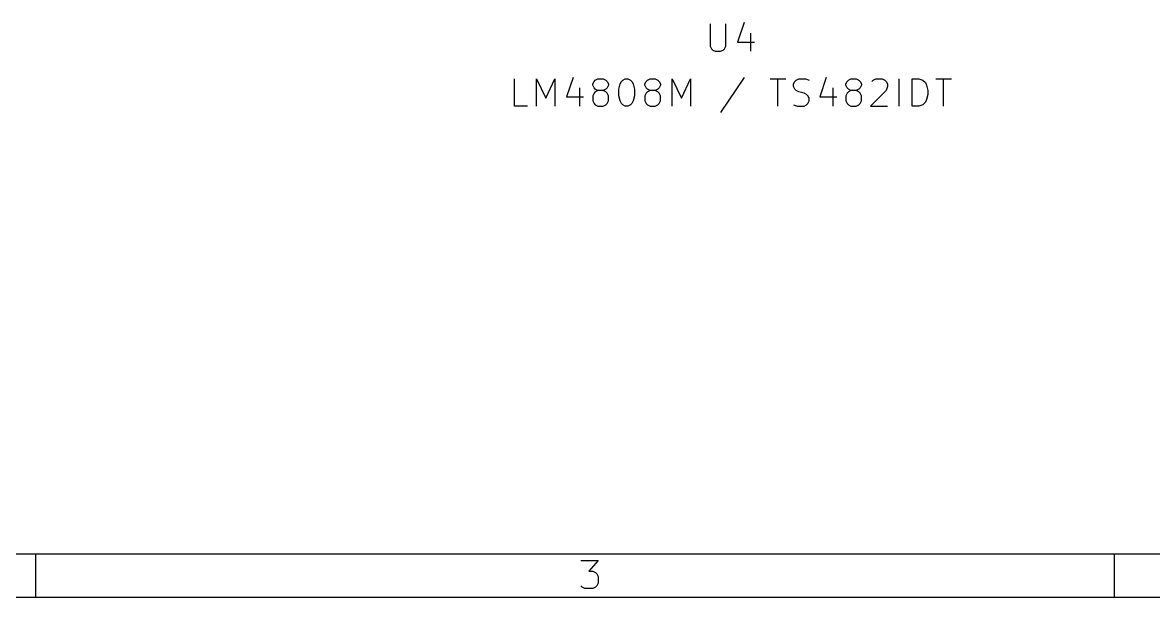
# Model space of a CAD drawing. Header units: inches. Extents: x 0.4 to 16.1, y -11.3 to -0.4.
# Drawn here: x 4.307 to 6.371, y -11.299 to -10.25 of the extents above; entities that cross this region are included whole.
import ezdxf

# ---------------------------------------------------------------- set-up
doc = ezdxf.new("R2010")
doc.units = ezdxf.units.IN
doc.header["$MEASUREMENT"] = 0
doc.layers.add('GREENSIXTYFIVE', color=129, linetype='CONTINUOUS')
doc.layers.add('RED', color=14, linetype='CONTINUOUS')

msp = doc.modelspace()

# ---------------------------------------------------------------- linework, layer by layer
at = {"layer": 'GREENSIXTYFIVE', "linetype": 'CONTINUOUS'}
for p, q in [((5.5619, -10.2528), (5.5619, -10.2933)), ((5.5905, -10.2933), (5.5905, -10.2528)), ((5.6238, -10.2504), (5.6119, -10.2861)), ((5.6357, -10.2695), (5.6357, -10.3028)), ((5.5619, -10.2933), (5.5643, -10.298)), ((5.5643, -10.298), (5.5667, -10.3004)), ((5.5857, -10.3004), (5.5881, -10.298)), ((5.5881, -10.298), (5.5905, -10.2933)), ((5.6119, -10.2861), (5.6429, -10.2861)), ((5.5667, -10.3004), (5.5714, -10.3028)), ((5.5714, -10.3028), (5.5809, -10.3028)), ((5.5809, -10.3028), (5.5857, -10.3004)), ((5.2048, -10.4028), (5.2048, -10.3528)), ((5.2452, -10.4028), (5.2452, -10.3528)), ((5.2452, -10.3528), (5.2619, -10.3885)), ((5.2619, -10.3885), (5.2786, -10.3528)), ((5.2786, -10.3528), (5.2786, -10.4028)), ((5.3119, -10.3504), (5.3, -10.3861)), ((5.3476, -10.3623), (5.35, -10.3576)), ((5.35, -10.3576), (5.3524, -10.3552)), ((5.3524, -10.3552), (5.3571, -10.3528)), ((5.3571, -10.3528), (5.3667, -10.3528)), ((5.3667, -10.3528), (5.3714, -10.3552)), ((5.3714, -10.3552), (5.3738, -10.3576)), ((5.3738, -10.3576), (5.3762, -10.3623)), ((5.3976, -10.3623), (5.4, -10.3576)), ((5.4, -10.3576), (5.4024, -10.3552)), ((5.4024, -10.3552), (5.4071, -10.3528)), ((5.4071, -10.3528), (5.4119, -10.3528)), ((5.4119, -10.3528), (5.4167, -10.3552)), ((5.4167, -10.3552), (5.419, -10.3576)), ((5.419, -10.3576), (5.4214, -10.3623)), ((5.4429, -10.3623), (5.4452, -10.3576)), ((5.4452, -10.3576), (5.4476, -10.3552)), ((5.4476, -10.3552), (5.4524, -10.3528)), ((5.4524, -10.3528), (5.4619, -10.3528)), ((5.4619, -10.3528), (5.4667, -10.3552)), ((5.4667, -10.3552), (5.469, -10.3576)), ((5.469, -10.3576), (5.4714, -10.3623)), ((5.4929, -10.4028), (5.4929, -10.3528)), ((5.4929, -10.3528), (5.5095, -10.3885)), ((5.5095, -10.3885), (5.5262, -10.3528)), ((5.5262, -10.3528), (5.5262, -10.4028)), ((5.6238, -10.3504), (5.5809, -10.4147)), ((5.6714, -10.3528), (5.7, -10.3528)), ((5.6857, -10.4028), (5.6857, -10.3528)), ((5.7143, -10.3623), (5.7167, -10.3576)), ((5.7167, -10.3576), (5.719, -10.3552)), ((5.719, -10.3552), (5.7238, -10.3528)), ((5.7238, -10.3528), (5.7357, -10.3528)), ((5.7357, -10.3528), (5.7429, -10.3552)), ((5.7738, -10.3504), (5.7619, -10.3861)), ((5.8095, -10.3623), (5.8119, -10.3576)), ((5.8119, -10.3576), (5.8143, -10.3552)), ((5.8143, -10.3552), (5.819, -10.3528)), ((5.819, -10.3528), (5.8286, -10.3528)), ((5.8286, -10.3528), (5.8333, -10.3552)), ((5.8333, -10.3552), (5.8357, -10.3576)), ((5.8357, -10.3576), (5.8381, -10.3623)), ((5.8571, -10.3576), (5.8595, -10.3552)), ((5.8595, -10.3552), (5.8643, -10.3528)), ((5.8643, -10.3528), (5.8762, -10.3528)), ((5.8762, -10.3528), (5.8809, -10.3552)), ((5.8809, -10.3552), (5.8833, -10.3576)), ((5.8833, -10.3576), (5.8857, -10.3623)), ((5.9071, -10.4028), (5.9071, -10.3528)), ((5.9309, -10.4028), (5.9309, -10.3528)), ((5.9309, -10.3528), (5.9429, -10.3528)), ((5.9429, -10.3528), (5.95, -10.3552)), ((5.95, -10.3552), (5.9548, -10.3599)), ((5.9548, -10.3599), (5.9571, -10.3647)), ((5.9738, -10.3528), (6.0024, -10.3528)), ((5.9881, -10.4028), (5.9881, -10.3528)), ((5.3238, -10.3695), (5.3238, -10.4028)), ((5.3476, -10.3647), (5.3476, -10.3623)), ((5.35, -10.3695), (5.3476, -10.3647)), ((5.35, -10.379), (5.3476, -10.3838)), ((5.3524, -10.3719), (5.35, -10.3695)), ((5.3524, -10.3766), (5.35, -10.379)), ((5.3571, -10.3742), (5.3524, -10.3719)), ((5.3571, -10.3742), (5.3524, -10.3766)), ((5.3667, -10.3742), (5.3571, -10.3742)), ((5.3714, -10.3719), (5.3667, -10.3742)), ((5.3714, -10.3766), (5.3667, -10.3742)), ((5.3738, -10.3695), (5.3714, -10.3719)), ((5.3738, -10.379), (5.3714, -10.3766)), ((5.3762, -10.3647), (5.3738, -10.3695)), ((5.3762, -10.3838), (5.3738, -10.379)), ((5.3762, -10.3623), (5.3762, -10.3647)), ((5.3952, -10.3719), (5.3976, -10.3623)), ((5.3952, -10.3838), (5.3952, -10.3719)), ((5.4214, -10.3623), (5.4238, -10.3719)), ((5.4238, -10.3719), (5.4238, -10.3838)), ((5.4429, -10.3647), (5.4429, -10.3623)), ((5.4452, -10.3695), (5.4429, -10.3647)), ((5.4452, -10.379), (5.4429, -10.3838)), ((5.4476, -10.3719), (5.4452, -10.3695)), ((5.4476, -10.3766), (5.4452, -10.379)), ((5.4524, -10.3742), (5.4476, -10.3719)), ((5.4524, -10.3742), (5.4476, -10.3766)), ((5.4619, -10.3742), (5.4524, -10.3742)), ((5.4667, -10.3719), (5.4619, -10.3742)), ((5.4667, -10.3766), (5.4619, -10.3742)), ((5.469, -10.3695), (5.4667, -10.3719)), ((5.469, -10.379), (5.4667, -10.3766)), ((5.4714, -10.3647), (5.469, -10.3695)), ((5.4714, -10.3838), (5.469, -10.379)), ((5.4714, -10.3623), (5.4714, -10.3647)), ((5.7143, -10.3671), (5.7143, -10.3623)), ((5.7167, -10.3719), (5.7143, -10.3671)), ((5.719, -10.3742), (5.7167, -10.3719)), ((5.7238, -10.3766), (5.719, -10.3742)), ((5.7333, -10.379), (5.7238, -10.3766)), ((5.7381, -10.3814), (5.7333, -10.379)), ((5.7857, -10.3695), (5.7857, -10.4028)), ((5.8095, -10.3647), (5.8095, -10.3623)), ((5.8119, -10.3695), (5.8095, -10.3647)), ((5.8119, -10.379), (5.8095, -10.3838)), ((5.8143, -10.3719), (5.8119, -10.3695)), ((5.8143, -10.3766), (5.8119, -10.379)), ((5.819, -10.3742), (5.8143, -10.3719)), ((5.819, -10.3742), (5.8143, -10.3766)), ((5.8286, -10.3742), (5.819, -10.3742)), ((5.8333, -10.3719), (5.8286, -10.3742)), ((5.8333, -10.3766), (5.8286, -10.3742)), ((5.8357, -10.3695), (5.8333, -10.3719)), ((5.8357, -10.379), (5.8333, -10.3766)), ((5.8381, -10.3647), (5.8357, -10.3695)), ((5.8381, -10.3838), (5.8357, -10.379)), ((5.8381, -10.3623), (5.8381, -10.3647)), ((5.8833, -10.3742), (5.8548, -10.4028)), ((5.8857, -10.3671), (5.8833, -10.3742)), ((5.8857, -10.3623), (5.8857, -10.3671)), ((5.9571, -10.3647), (5.9595, -10.3742)), ((5.9595, -10.3742), (5.9595, -10.3814)), ((5.3, -10.3861), (5.331, -10.3861)), ((5.3476, -10.3838), (5.3476, -10.3933)), ((5.3476, -10.3933), (5.35, -10.398)), ((5.35, -10.398), (5.3524, -10.4004)), ((5.3524, -10.4004), (5.3571, -10.4028)), ((5.3667, -10.4028), (5.3714, -10.4004)), ((5.3714, -10.4004), (5.3738, -10.398)), ((5.3738, -10.398), (5.3762, -10.3933)), ((5.3762, -10.3933), (5.3762, -10.3838)), ((5.3976, -10.3933), (5.3952, -10.3838)), ((5.4, -10.398), (5.3976, -10.3933)), ((5.4024, -10.4004), (5.4, -10.398)), ((5.4071, -10.4028), (5.4024, -10.4004)), ((5.4167, -10.4004), (5.4119, -10.4028)), ((5.419, -10.398), (5.4167, -10.4004)), ((5.4214, -10.3933), (5.419, -10.398)), ((5.4238, -10.3838), (5.4214, -10.3933)), ((5.4429, -10.3838), (5.4429, -10.3933)), ((5.4429, -10.3933), (5.4452, -10.398)), ((5.4452, -10.398), (5.4476, -10.4004)), ((5.4476, -10.4004), (5.4524, -10.4028)), ((5.4619, -10.4028), (5.4667, -10.4004)), ((5.4667, -10.4004), (5.469, -10.398)), ((5.469, -10.398), (5.4714, -10.3933)), ((5.4714, -10.3933), (5.4714, -10.3838)), ((5.7143, -10.4004), (5.7214, -10.4028)), ((5.7333, -10.4028), (5.7381, -10.4004)), ((5.7405, -10.3838), (5.7381, -10.3814)), ((5.7381, -10.4004), (5.7405, -10.398)), ((5.7429, -10.3885), (5.7405, -10.3838)), ((5.7405, -10.398), (5.7429, -10.3933)), ((5.7429, -10.3933), (5.7429, -10.3885)), ((5.7619, -10.3861), (5.7929, -10.3861)), ((5.8095, -10.3838), (5.8095, -10.3933)), ((5.8095, -10.3933), (5.8119, -10.398)), ((5.8119, -10.398), (5.8143, -10.4004)), ((5.8143, -10.4004), (5.819, -10.4028)), ((5.8286, -10.4028), (5.8333, -10.4004)), ((5.8333, -10.4004), (5.8357, -10.398)), ((5.8357, -10.398), (5.8381, -10.3933)), ((5.8381, -10.3933), (5.8381, -10.3838)), ((5.95, -10.4004), (5.9429, -10.4028)), ((5.9548, -10.3957), (5.95, -10.4004)), ((5.9571, -10.3909), (5.9548, -10.3957)), ((5.9595, -10.3814), (5.9571, -10.3909)), ((5.2286, -10.4028), (5.2048, -10.4028)), ((5.3571, -10.4028), (5.3667, -10.4028)), ((5.4119, -10.4028), (5.4071, -10.4028)), ((5.4524, -10.4028), (5.4619, -10.4028)), ((5.7214, -10.4028), (5.7333, -10.4028)), ((5.819, -10.4028), (5.8286, -10.4028)), ((5.8548, -10.4028), (5.8857, -10.4028)), ((5.9429, -10.4028), (5.9309, -10.4028))]:
    msp.add_line(p, q, dxfattribs=at)
at = {"layer": 'RED', "linetype": 'CONTINUOUS'}
for p, q in [((16.0626, -11.2206), (0.4724, -11.2206)), ((4.3307, -11.2206), (4.3307, -11.2993)), ((6.2992, -11.2206), (6.2992, -11.2993)), ((5.3262, -11.2321), (5.3578, -11.2321)), ((5.3578, -11.2321), (5.3408, -11.2516)), ((5.3408, -11.2516), (5.3481, -11.2516)), ((5.3481, -11.2516), (5.353, -11.2541)), ((5.353, -11.2541), (5.3554, -11.2565)), ((5.3554, -11.2565), (5.3578, -11.2614)), ((5.3578, -11.2614), (5.3578, -11.2736)), ((5.3286, -11.2809), (5.3262, -11.2784)), ((5.3335, -11.2833), (5.3286, -11.2809)), ((5.3481, -11.2833), (5.3335, -11.2833)), ((5.353, -11.2809), (5.3481, -11.2833)), ((5.3554, -11.2784), (5.353, -11.2809)), ((5.3578, -11.2736), (5.3554, -11.2784)), ((16.1413, -11.2993), (0.3937, -11.2993))]:
    msp.add_line(p, q, dxfattribs=at)

doc.saveas('drawing.dxf')
